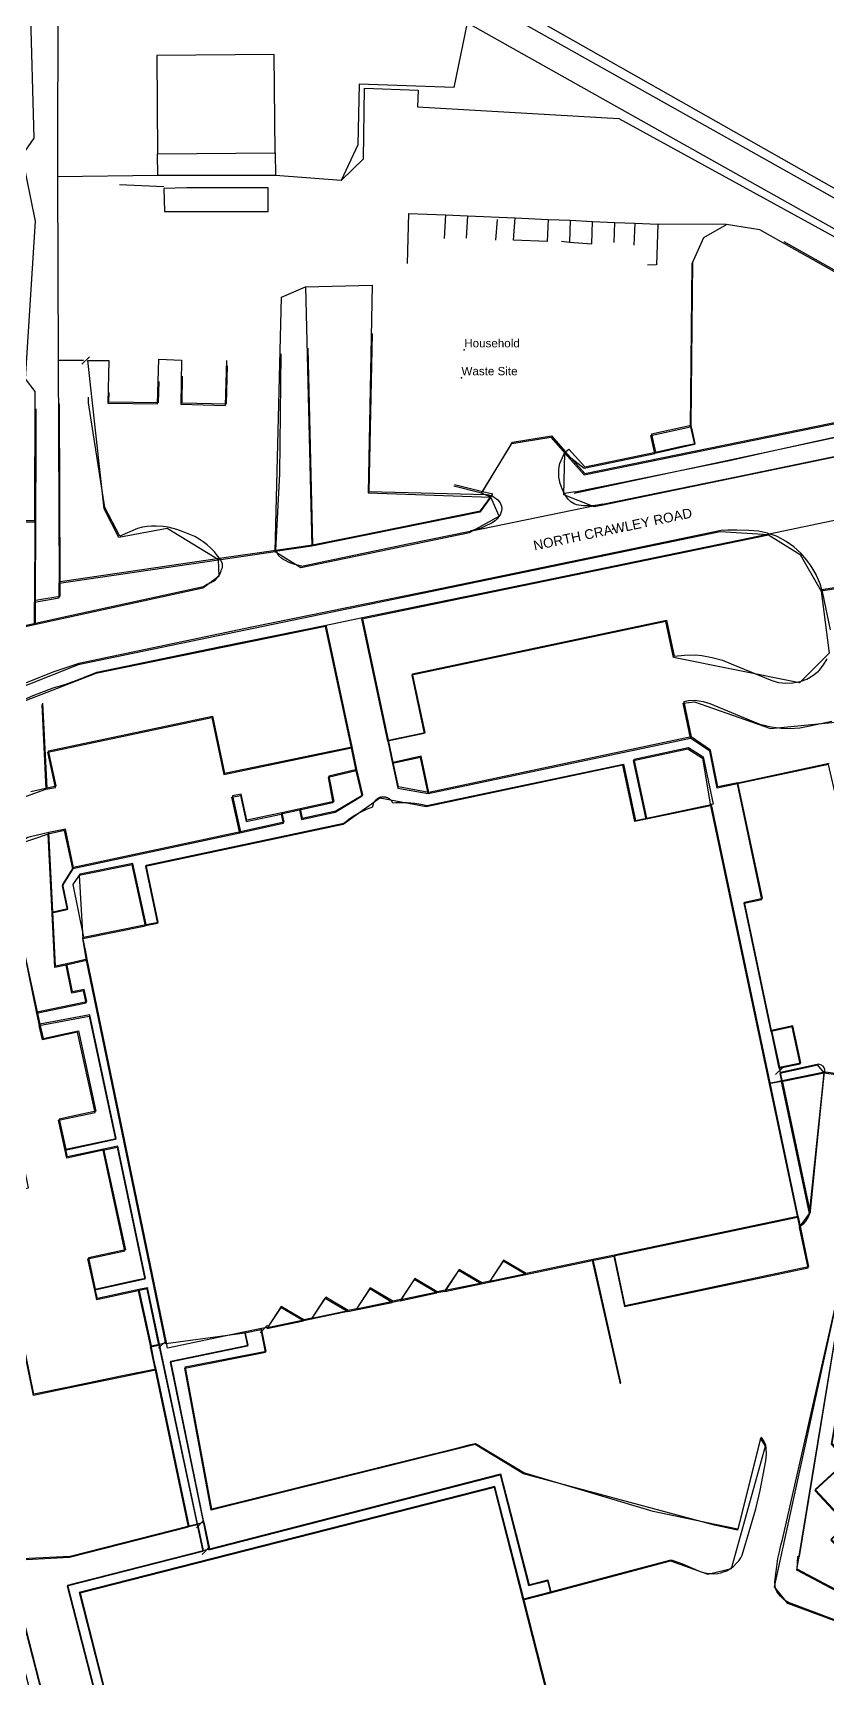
# Model space of a CAD drawing. Header units: millimetres. Extents: x 111502 to 977541, y 8702 to 1044108.
# Drawn here: x 488700.3 to 488807.8, y 243180.8 to 243403.5 of the extents above; entities that cross this region are included whole.
import ezdxf
from ezdxf.enums import TextEntityAlignment as Align

# ---------------------------------------------------------------- set-up
doc = ezdxf.new("R2010")
doc.units = ezdxf.units.MM
doc.header["$LTSCALE"] = 0.25
doc.linetypes.add('DASHED2', pattern=[9.525, 6.35, -3.175])
doc.layers.add('E HVSS As Laid HV', color=10, linetype='Continuous')
doc.layers.add('X HVSS Site Background', color=8, linetype='Continuous')
doc.styles.add('85C29BD3-77E0-4928-B775-6F', font='arial.ttf', dxfattribs={"height": 0.2})

# ---------------------------------------------------------------- blocks, each defined once
blk = doc.blocks.new('Gas OS')
at = {"layer": 'X HVSS Site Background'}
for points in [[(322.41, -116.35), (324.73, -138.6), (327.29, -191.08), (336.12, -235.94), (334, -244.33), (343.75, -242.95), (353.86, -245.69), (383.07, -260.78), (400.18, -272.9), (401.74, -273.88), (418.32, -284.56), (433.48, -287.65), (436.23, -290.74), (582.33, -372.78)], [(454.1, -187.79), (448.71, -194.83), (445.9, -205.38), (445.75, -208.28), (451.11, -214.22), (448.57, -225.17), (446.47, -251.96), (436.93, -289.3), (583.72, -372.48), (722.74, -344.15), (724.14, -333.29)], [(413.72, -411.12), (432.35, -407.14), (455.12, -402.16), (457.31, -400.55), (457.26, -398.35), (464.9, -397.24), (468.37, -399.4), (491.22, -394.65), (495.26, -392.45), (494.12, -389.9), (492.62, -391.9), (469.87, -396.5)], [(432.38, -393.22), (432.42, -375.6), (431.13, -373.87), (432.46, -352.52), (430.64, -343.65), (432.29, -341.29), (431.78, -323.32), (430.25, -321.31), (431.88, -312.49), (431.36, -301.37), (428.1, -295.98), (417.21, -289.41), (414.35, -290.04), (410.66, -287.61), (410.22, -284.86), (400.28, -278.62)], [(435.53, -295.15), (435.42, -346.51)], [(576.92, -373.96), (567.46, -368.64), (490.9, -325.68), (489.11, -334.41), (476.29, -333.99), (476.11, -342.21), (473.84, -347.01), (464.95, -346.34)], [(464.92, -343.29), (464.8, -329.94), (448.89, -330.09), (448.99, -343.42), (464.92, -343.29), (464.95, -346.34), (449.02, -346.33), (448.99, -343.42)], [(770.25, -332.96), (727.1, -343.09), (722.94, -344.12), (721.63, -347.44), (649.82, -362.21), (637.74, -364.66), (571.05, -378.23), (558.96, -380.7), (509.12, -391), (508.09, -391.2), (504, -389.58), (504.14, -383.93), (506.75, -386.88), (554.91, -377.03), (561.4, -374.41), (556.96, -368.55), (530.52, -353.7), (526.03, -352.98), (516.73, -352.94), (516.55, -358.44), (515.31, -358.48)], [(473.84, -347.01), (476.88, -344.08), (477.03, -334.53), (484.26, -334.8), (484.2, -337.03), (511.44, -338.61), (558.54, -364.42), (566.04, -372.9), (561.4, -374.41), (561.33, -377.36), (558.96, -380.7)], [(449.02, -346.33), (435.42, -346.51), (435.53, -371.37)], [(449.83, -347.87), (443.82, -347.61)], [(482.84, -358.24), (483.03, -351.47), (487.99, -351.68), (490.97, -351.81), (497.4, -352.09), (501.89, -352.29), (501.75, -355.29), (497.2, -355.1), (497.4, -352.09)], [(487.99, -351.68), (487.8, -354.89)], [(490.97, -351.81), (490.77, -354.83)], [(494.99, -352.3), (494.77, -355.11)], [(501.89, -352.29), (504.87, -352.41), (504.78, -355.36)], [(503.68, -355.21), (504.78, -355.36), (507.79, -355.59), (507.9, -352.55), (510.9, -352.69)], [(504.87, -352.41), (507.9, -352.55)], [(510.8, -355.43), (510.9, -352.69), (513.62, -352.8), (513.46, -355.78)], [(513.62, -352.8), (516.73, -352.94)], [(521.14, -380.37), (521.37, -358.27), (522.96, -354.74), (526.03, -352.98)], [(469.03, -361.41), (469.87, -396.5), (464.9, -397.24), (465.78, -362.8), (469.03, -361.41), (478.06, -361.21), (477.51, -389.3), (494.12, -389.9), (492.87, -389.33), (489.11, -388.39)], [(438.96, -371.37), (435.53, -371.37), (435.65, -401.51), (457.26, -398.35), (450.31, -394.15), (443.76, -395.36), (441.76, -391.46), (439.55, -371.37), (442.41, -371.37), (442.26, -377.17), (449, -377.26), (449.15, -371.22), (452.25, -371.32), (452.15, -377.31), (458.21, -377.46), (458.35, -371.37)], [(438.75, -371.88), (439.77, -370.87)], [(505.42, -389.34), (556.45, -378.41)], [(492.87, -389.33), (496.94, -382.61), (502.23, -381.75), (504.14, -383.93), (506.74, -385.94), (516.31, -383.96), (515.77, -381.55), (521.14, -380.37), (521.68, -382.78), (516.31, -383.96)], [(506.8, -616.07), (521.41, -604.26), (578.93, -558.11), (535.54, -535.13), (540.5, -505.06), (546.71, -468.85), (559.29, -392.98), (604.03, -383.11), (614.12, -387.21), (641.48, -406.5)], [(430.45, -404.51), (430.47, -393.21), (432.38, -393.22), (432.35, -404.08)], [(531.73, -394.99), (525.18, -394.57), (438.22, -412.58), (427.91, -416.68), (418.63, -423.22), (410.74, -432.4), (407.82, -440.54), (407, -454.02), (408.49, -461.87), (445.43, -604.54)], [(444.89, -596.49), (428.72, -533.82), (437.07, -533.39), (453.19, -529.29), (448.7, -508.07), (448.04, -504.93), (449.18, -504.69), (454.34, -528.99), (453.19, -529.29)], [(480.17, -422.94), (476.64, -406.37), (531.73, -394.99), (535.98, -397.63), (538.84, -402.59)], [(540.58, -541.97), (534.35, -539.64), (532.54, -537.4), (543.33, -487.98)], [(545.01, -401.6), (538.84, -402.59), (539.92, -411), (535.89, -415), (518.84, -411.59), (517.8, -406.72), (483.43, -413.98), (485.11, -421.9), (480.17, -422.94), (480.81, -425.96), (481.53, -429.28), (485.63, -430.02), (521.16, -422.5)], [(432.35, -407.14), (432.35, -404.08), (435.66, -403.52), (435.65, -401.51)], [(475.89, -426.94), (472.11, -427.83), (472.74, -431.27), (468.2, -432.24), (468.48, -433.52), (473.02, -432.53), (476.7, -430.34), (475.89, -426.94), (475.23, -423.84), (471.74, -407.38), (440.65, -413.78), (429.58, -418.03), (418.06, -426.6), (410.49, -437.85), (408.84, -449.69), (409.78, -458.77), (428.72, -533.82)], [(433.3, -417.96), (433.88, -429.43)], [(448.7, -508.07), (444.17, -509.01), (436.65, -510.55), (432.18, -511.48), (426.59, -484.39), (431.51, -483.37), (429.83, -475.18), (424.87, -476.21), (422.69, -465.68), (427.51, -464.68), (422.87, -440.64), (423.62, -436.37), (426.74, -432), (433.88, -429.43), (435.15, -429.17), (434.14, -424.41), (456.32, -419.72), (457.95, -427.43), (475.23, -423.84)], [(485.63, -430.02), (484.58, -425.13), (480.81, -425.96)], [(523.87, -431.66), (515.13, -433.49), (513.42, -425.54), (520.8, -423.94), (522.76, -425.21), (523.87, -431.66), (531.81, -469.29)], [(515.13, -433.49), (513.62, -433.81), (511.97, -426.18), (485.38, -431.81), (479.11, -430.65), (474.11, -434.2), (447.35, -439.87), (448.99, -447.58), (447.36, -447.91), (445.57, -439.65), (438.36, -441.11), (438.87, -449.64), (447.36, -447.91)], [(532.06, -462.21), (533.11, -467.19), (535.99, -466.58), (534.93, -461.6), (532.06, -462.21), (528.4, -444.86), (530.82, -444.33), (527.5, -428.7)], [(460.13, -435.36), (459.07, -430.5), (460.2, -430.28), (460.99, -433.8), (465.72, -432.79), (466, -434.05), (460.13, -435.36), (437.52, -440.18), (436.07, -442.48), (436.74, -445.75), (434.72, -446.18), (434.18, -435.49)], [(468.2, -432.24), (465.72, -432.79)], [(437.52, -440.18), (436.41, -435), (434.18, -435.49), (430.21, -436.86), (428.72, -440.64), (432.62, -459.72), (439.31, -458.35), (438.98, -456.71), (437.39, -457.04), (436.6, -453.22), (435.08, -453.57), (434.72, -446.18)], [(460.8, -503.04), (450.12, -504.49), (439.39, -452.6), (438.87, -449.64)], [(439.39, -452.6), (436.6, -453.22)], [(432.62, -459.72), (432.97, -461.39)], [(441.61, -478.3), (443.51, -477.9), (447.29, -495.76), (440.49, -497.24), (439.56, -493), (444.56, -491.93), (441.61, -478.3), (436.71, -479.37), (436.48, -478.33), (435.6, -474.23), (440.54, -473.17), (438.17, -462.29), (433.41, -463.33), (432.97, -461.39), (439.74, -460.16), (443.28, -476.85), (436.48, -478.33)], [(532.68, -468.05), (533.7, -467.04)], [(537.27, -486.84), (538.92, -470.89), (539.24, -467.82), (545.39, -468.66), (546.71, -468.85)], [(535.62, -487.38), (535.92, -488.73)], [(492.81, -496.37), (489.75, -494.56), (487.88, -497.41), (492.81, -496.37), (493.9, -496.14), (498.84, -495.13), (507.86, -493.24), (510.78, -492.63)], [(498.84, -495.13), (495.77, -493.3), (493.9, -496.14)], [(507.86, -493.24), (511.62, -509.91)], [(487.88, -497.41), (486.79, -497.62), (483.74, -495.81), (481.86, -498.66), (480.77, -498.89)], [(446.38, -497.32), (440.77, -498.53), (440.49, -497.24)], [(449.18, -504.69), (447.57, -497.05), (446.38, -497.32), (448.04, -504.93)], [(474.75, -500.14), (469.82, -501.17), (471.7, -498.33), (474.75, -500.14), (475.84, -499.91), (480.77, -498.89), (477.72, -497.07), (475.84, -499.91)], [(481.86, -498.66), (486.79, -497.62)], [(469.82, -501.17), (468.73, -501.4), (465.66, -499.58), (463.79, -502.42), (468.73, -501.4)], [(462.88, -503.01), (463.89, -501.99)], [(449.14, -505.1), (450.16, -504.08)], [(545.85, -505.4), (542.41, -505.41), (540.21, -518.09), (542.3, -520.39), (537.98, -524.35), (542.28, -528.96), (540.14, -531.08), (550.56, -541.98), (552.68, -539.81), (557.48, -544.8), (559.7, -542.79), (565.02, -548.75)], [(498.51, -539.17), (494.62, -523.95), (438.5, -538.26), (454.56, -601.92), (510.88, -587.62), (507.91, -575.97), (505.13, -565.13), (503.78, -559.8), (501.27, -560.43), (500.74, -558.32), (503.23, -557.69), (502.11, -553.27), (499.55, -553.93), (499.07, -552.05), (501.62, -551.4), (498.51, -539.17), (502.2, -538.19)], [(454.34, -528.99), (455.1, -532.6), (436.75, -537.32), (453.83, -603.53), (455.76, -603.03)], [(454.26, -529.4), (455.27, -528.39)], [(455.01, -533), (456.02, -531.99)]]:
    blk.add_lwpolyline(points, dxfattribs=at)
for points in [[(460.81, -351.22), (463.96, -351.21), (463.96, -348.01), (460.81, -348.01), (452.96, -348.03), (449.84, -348.1), (449.91, -351.23), (453.15, -351.23)], [(521.16, -422.5), (520.17, -417.77), (521.71, -417.59), (531.97, -421.19), (540.73, -420.33), (542.79, -421.59), (544.18, -427.93), (542.79, -430.41), (540.95, -430.93), (539.86, -426.06), (527.5, -428.7), (524.78, -429.28), (523.75, -424.29)], [(539.24, -467.82), (538.39, -466.8), (533.27, -467.89), (533.49, -468.99), (531.81, -469.29), (535.62, -487.38), (510.78, -492.63), (512.22, -499.47), (537.07, -494.23), (535.92, -488.73), (537.27, -486.84), (533.49, -468.99)], [(524.42, -529.07), (498.52, -522.09), (491.99, -518.15), (456.26, -527.03), (452.67, -507.78), (463.62, -505.64), (463, -502.59), (460.8, -503.04), (461.16, -504.84), (450.71, -506.99), (455.2, -528.78), (455.93, -532.38), (495.37, -522.23), (499.23, -537.24), (501.78, -536.58), (502.2, -538.19), (518.46, -533.88), (523.51, -535.7), (526.69, -534.91), (531.29, -518.37), (530.62, -517.29), (527.5, -529.71)]]:
    blk.add_lwpolyline(points, close=True, dxfattribs=at)
blk = doc.blocks.new('OS MAP 060722')
at = {"layer": 'X HVSS Site Background'}
for points in [[(-8.63, 4248.94), (14.66, 4235.82), (15.51, 4235.26), (16.29, 4234.58), (16.89, 4233.91), (17.44, 4233.19), (18.58, 4231.48), (18.89, 4230.74), (19.1, 4229.97), (19.11, 4229.96)], [(-21.15, 4224.02), (-21.15, 4224.16), (-20.93, 4246.12), (-20.91, 4246.19)], [(-64.36, 4236.46), (-64.78, 4215.09), (-48.88, 4214.69), (-48.58, 4214.64), (-48.33, 4214.54), (-48.17, 4214.49)], [(-73.06, 4234.51), (-72.43, 4207.89)], [(-90.07, 4230.71), (-90.13, 4227.09), (-84.08, 4226.94), (-83.95, 4232.08)], [(-77.4, 4207.16), (-76.86, 4217.47), (-76.65, 4233.71)], [(-99.99, 4228.48), (-100.03, 4227.24), (-93.28, 4227.14), (-93.21, 4230)], [(-38.15, 4220.46), (-35.55, 4217.51), (12.61, 4227.35), (15.08, 4228.65), (19.11, 4229.96)], [(-85.03, 4206.05), (-85.28, 4206.39), (-85.68, 4206.94), (-86.18, 4207.44), (-86.68, 4207.89), (-87.23, 4208.29), (-87.78, 4208.64), (-88.38, 4208.99), (-89.03, 4209.29), (-90.18, 4209.74), (-90.78, 4209.94), (-91.98, 4210.24), (-92.63, 4210.34), (-93.58, 4210.39), (-94.23, 4210.39), (-94.83, 4210.34), (-95.43, 4210.24), (-96.13, 4210.09), (-98.53, 4209.04), (-100.53, 4212.94), (-102.78, 4227.09), (-102.77, 4227.86)], [(-109.91, 4211.18), (-109.86, 4221.41), (-109.86, 4226.27)], [(-106.73, 4226.97), (-106.64, 4202.9)], [(-36.88, 4215.04), (-15.98, 4219.29), (-10.58, 4220.49), (14.15, 4225.96)], [(-33.18, 4213.39), (-15.08, 4217.09), (16.66, 4223.67)], [(-21.15, 4224.02), (-26.52, 4222.84), (-26.29, 4221.8), (-25.99, 4220.42)], [(-25.99, 4220.42), (-22, 4221.3), (-21.04, 4221.51), (-20.62, 4221.6), (-20.89, 4222.83), (-21.15, 4224.02)], [(-49.42, 4215.06), (-45.35, 4221.77), (-40.06, 4222.63), (-38.15, 4220.46)], [(-38.29, 4214.8), (-38.43, 4215.04), (-38.63, 4215.44), (-38.78, 4215.79), (-38.88, 4216.19), (-38.98, 4216.64), (-39.08, 4217.04), (-39.08, 4217.99), (-39.03, 4218.44), (-38.93, 4218.89), (-38.78, 4219.29), (-38.38, 4220.09), (-38.15, 4220.46)], [(-38.15, 4220.46), (-37.73, 4220.83), (-35.56, 4218.45), (-25.99, 4220.42)], [(-49.42, 4215.06), (-53.18, 4216)], [(-72.43, 4207.89), (-66.13, 4209.14), (-49.68, 4212.49), (-48.17, 4214.49)], [(-48.17, 4214.49), (-48.03, 4214.44), (-47.78, 4214.29), (-47.53, 4214.09), (-47.33, 4213.94), (-47.03, 4213.54), (-46.93, 4213.34), (-46.83, 4213.09), (-46.78, 4212.79), (-46.83, 4212.49), (-46.93, 4212.19), (-47.03, 4211.94), (-47.23, 4211.64), (-47.43, 4211.39), (-47.68, 4211.14), (-48.18, 4210.79), (-49.03, 4210.39), (-49.58, 4210.14), (-50.18, 4209.99), (-51.08, 4209.74)], [(-48.17, 4214.49), (-48, 4214.71), (-49.42, 4215.06)], [(-36.88, 4215.04), (-38.29, 4214.8)], [(-34.21, 4213.18), (-34.73, 4213.14), (-35.73, 4213.14), (-36.03, 4213.19), (-36.38, 4213.24), (-36.68, 4213.29), (-36.98, 4213.44), (-37.43, 4213.69), (-37.78, 4213.99), (-38.03, 4214.34), (-38.29, 4214.8)], [(-51.08, 4209.74), (-34.21, 4213.18)], [(-33.18, 4213.39), (-34.08, 4213.19), (-34.21, 4213.18)], [(-10.58, 4209.38), (6.4, 4212.92)], [(-10.58, 4209.38), (-10.82, 4209.46), (-12.06, 4209.72), (-13.33, 4209.83), (-14.97, 4209.84), (-16.21, 4209.87), (-17.11, 4209.8), (-29.03, 4207.34), (-54.93, 4201.94), (-80.63, 4196.74), (-104.07, 4191.82), (-107.59, 4190.64), (-111.75, 4188.96), (-114.38, 4187.72), (-116.94, 4186.32), (-118.77, 4185.22), (-120.48, 4183.96), (-122.19, 4182.46), (-123.66, 4181.18)], [(-111.81, 4211.19), (-109.91, 4211.18)], [(-109.94, 4200.32), (-109.91, 4211.18)], [(-73.93, 4204.99), (-59.53, 4207.99), (-51.08, 4209.74)], [(-65.65, 4198.02), (-43.83, 4202.49), (-10.58, 4209.38)], [(-3.46, 4201.78), (-3.71, 4202.6), (-4.17, 4203.7), (-4.23, 4203.84), (-4.91, 4205), (-5.48, 4205.79), (-6.32, 4206.74), (-7.26, 4207.6), (-8.29, 4208.34), (-9.41, 4208.94), (-9.62, 4209.04), (-10.58, 4209.38)], [(-85.03, 4206.05), (-77.4, 4207.16)], [(-77.4, 4207.16), (-72.43, 4207.89)], [(-73.93, 4204.99), (-74.83, 4205.19), (-75.23, 4205.34), (-75.83, 4205.59), (-76.08, 4205.74), (-76.33, 4205.84), (-76.58, 4206.04), (-76.98, 4206.39), (-77.28, 4206.89), (-77.4, 4207.16)], [(-109.94, 4197.26), (-105.87, 4198.15), (-87.18, 4202.24), (-86.68, 4202.54), (-86.38, 4202.69), (-86.13, 4202.79), (-85.83, 4202.94), (-85.58, 4203.14), (-85.38, 4203.34), (-84.98, 4203.84), (-84.78, 4204.34), (-84.73, 4204.54), (-84.63, 4204.79), (-84.63, 4205.29), (-84.83, 4205.79), (-85.03, 4206.05)], [(-106.64, 4202.9), (-105.98, 4202.99), (-85.03, 4206.05)], [(-106.64, 4202.9), (-106.63, 4200.89), (-109.94, 4200.32)], [(2.71, 4202.76), (-3.46, 4201.78)], [(-62.14, 4181.44), (-57.19, 4182.48), (-58.87, 4190.4), (-24.5, 4197.65), (-23.47, 4192.78), (-22.04, 4192.95), (-20.59, 4192.96), (-19.72, 4192.89), (-18.3, 4192.64), (-16.91, 4192.24), (-15.72, 4191.76), (-10.24, 4189.52), (-9.31, 4189.25), (-8.35, 4189.13), (-7.38, 4189.17), (-6.42, 4189.36), (-5.51, 4189.7), (-4.67, 4190.18), (-3.92, 4190.79), (-3.84, 4190.86), (-3.22, 4191.61), (-2.73, 4192.45)], [(-2.28, 4196.35), (-3.33, 4201.31), (-3.46, 4201.78)], [(-109.94, 4197.26), (-109.94, 4200.32)], [(-112.72, 4186.37), (-110.24, 4187.48), (-107.54, 4188.53), (-105.96, 4188.98), (-104.36, 4189.55), (-101.64, 4190.62), (-85.08, 4194.04), (-70.56, 4197.01)], [(-128.57, 4193.29), (-121.19, 4194.8), (-109.94, 4197.26)], [(-70.56, 4197.01), (-65.65, 4198.02)], [(-67.07, 4180.54), (-70.56, 4197.01)], [(-62.14, 4181.44), (-65.65, 4198.02)], [(-109, 4186.44), (-108.42, 4174.97)], [(-14.82, 4175.67), (-2.45, 4178.3)], [(-2.11, 4183.97), (-5.08, 4183.34), (-6.44, 4183.07), (-7.82, 4182.96), (-8.97, 4183), (-10.34, 4183.18), (-11.68, 4183.52), (-12.7, 4183.89), (-18.6, 4186.33), (-19.48, 4186.62), (-20.4, 4186.77), (-20.6, 4186.78), (-21.53, 4186.73), (-22.14, 4186.61), (-21.15, 4181.87)], [(-108.42, 4174.97), (-107.97, 4175.07), (-107.14, 4175.23), (-108.16, 4179.98), (-85.99, 4184.67), (-84.35, 4176.96), (-69.74, 4179.99), (-67.07, 4180.54)], [(-66.41, 4177.44), (-67.07, 4180.54)], [(-61.5, 4178.42), (-62.14, 4181.44)], [(-21.15, 4181.87), (-56.67, 4174.35)], [(-27.18, 4170.88), (-28.89, 4178.84), (-21.51, 4180.43), (-19.55, 4179.17), (-18.17, 4172.78), (-18.45, 4172.71)], [(-14.82, 4175.67), (-17.53, 4175.09), (-17.54, 4175.12), (-18.55, 4180.08), (-21.15, 4181.87)], [(-94.95, 4156.47), (-93.32, 4156.8), (-94.95, 4164.52), (-68.2, 4170.18), (-67.84, 4170.48), (-67.46, 4170.76), (-67.08, 4171.03), (-66.68, 4171.28), (-66.12, 4171.6), (-65.68, 4171.83), (-65.26, 4172.01), (-65.22, 4172.03), (-64.75, 4172.22), (-64.25, 4172.38), (-64.25, 4172.42), (-64.25, 4172.48), (-64.24, 4172.54), (-64.23, 4172.6), (-64.22, 4172.66), (-64.2, 4172.72), (-64.19, 4172.77), (-64.17, 4172.83), (-64.15, 4172.88), (-64.12, 4172.94), (-64.1, 4172.99), (-64.07, 4173.04), (-64.04, 4173.09), (-64, 4173.14), (-63.97, 4173.19), (-63.93, 4173.24), (-63.89, 4173.29), (-63.85, 4173.33), (-63.81, 4173.37), (-63.77, 4173.41), (-63.72, 4173.45), (-63.68, 4173.49), (-63.63, 4173.52), (-63.58, 4173.56), (-63.53, 4173.59), (-63.48, 4173.62), (-63.43, 4173.64), (-63.37, 4173.67), (-63.32, 4173.69), (-63.26, 4173.71), (-63.2, 4173.73), (-63.14, 4173.74), (-63.08, 4173.75), (-63.02, 4173.76), (-62.96, 4173.76), (-62.9, 4173.77), (-62.84, 4173.77), (-62.79, 4173.76), (-62.73, 4173.76), (-62.67, 4173.75), (-62.61, 4173.74), (-62.55, 4173.73), (-62.49, 4173.71), (-62.44, 4173.7), (-62.38, 4173.68), (-62.33, 4173.66), (-62.27, 4173.63), (-62.22, 4173.6), (-62.16, 4173.58), (-62.11, 4173.55), (-62.06, 4173.51), (-62.01, 4173.48), (-61.97, 4173.44), (-61.92, 4173.41), (-61.88, 4173.37), (-61.84, 4173.32), (-61.79, 4173.28), (-61.76, 4173.24), (-61.72, 4173.19), (-61.68, 4173.14), (-61.65, 4173.09), (-61.62, 4173.04), (-61.57, 4172.94), (-61.13, 4172.98), (-60.58, 4173), (-60.35, 4172.99), (-59.66, 4172.98), (-59.12, 4172.95), (-58.57, 4172.89), (-58.03, 4172.81), (-57.5, 4172.7), (-56.93, 4172.57), (-30.33, 4178.19), (-28.69, 4170.56), (-27.18, 4170.88)], [(-56.67, 4174.35), (-57.73, 4179.25), (-61.5, 4178.42)], [(-56.67, 4174.35), (-60.77, 4175.11), (-61.5, 4178.42)], [(-66.41, 4177.44), (-70.2, 4176.55), (-69.56, 4173.11), (-74.1, 4172.14)], [(-74.1, 4172.14), (-73.83, 4170.87), (-69.28, 4171.85), (-65.61, 4174.04), (-66.41, 4177.44)], [(-110.14, 4092.89), (-115.73, 4119.99)], [(-110.58, 4174.49), (-109.19, 4174.79), (-108.42, 4174.97)], [(-76.58, 4171.6), (-81.32, 4170.58), (-82.1, 4174.1), (-83.24, 4173.88), (-82.18, 4169.02)], [(-10.26, 4142.14), (-13.92, 4159.49), (-11.5, 4160.03), (-14.82, 4175.67)], [(-76.58, 4171.6), (-76.31, 4170.34), (-82.18, 4169.02)], [(-74.1, 4172.14), (-76.58, 4171.6)], [(-27.18, 4170.88), (-18.45, 4172.71)], [(-18.45, 4172.71), (-10.51, 4135.06)], [(-104.78, 4164.2), (-105.89, 4169.4), (-108.12, 4168.91)], [(-108.12, 4168.91), (-110.62, 4168.36), (-110.98, 4168.23), (-111.43, 4167.99), (-111.74, 4167.81), (-111.95, 4167.66), (-112.09, 4167.54), (-112.49, 4167.05), (-112.69, 4166.77), (-112.89, 4166.39), (-113, 4166.13), (-113.18, 4165.69), (-113.28, 4165.38), (-113.45, 4164.63), (-113.5, 4164.25), (-113.59, 4163.75), (-113.6, 4163.54), (-113.6, 4163.19), (-113.58, 4162.92), (-113.48, 4162.09), (-113.3, 4161.29), (-109.69, 4144.67)], [(-107.59, 4158.21), (-108.12, 4168.91)], [(-82.18, 4169.02), (-104.78, 4164.2)], [(-107.59, 4158.21), (-105.57, 4158.64), (-106.24, 4161.91), (-104.78, 4164.2)], [(-94.95, 4156.47), (-96.74, 4164.73), (-103.95, 4163.29), (-104.87, 4161.88), (-103.44, 4154.75)], [(-105.7, 4151.17), (-107.23, 4150.82), (-107.59, 4158.21)], [(-103.44, 4154.75), (-94.95, 4156.47)], [(-102.92, 4151.79), (-103.12, 4152.77), (-103.52, 4154.73), (-103.44, 4154.75)], [(-102.92, 4151.79), (-104.11, 4151.52), (-105.7, 4151.17)], [(-92.21, 4099.87), (-102.92, 4151.79)], [(-109.69, 4144.67), (-102.99, 4146.04), (-103.33, 4147.67), (-104.92, 4147.35), (-105.7, 4151.17)], [(-109.69, 4144.67), (-109.33, 4142.99)], [(-105.83, 4126.05), (-99.03, 4127.52), (-102.57, 4144.23), (-109.33, 4142.99)], [(-109.33, 4142.99), (-108.91, 4141.06), (-106.48, 4141.59), (-104.13, 4142.09), (-101.77, 4131.22), (-105.12, 4130.49), (-106.72, 4130.14), (-105.83, 4126.05)], [(-9.2, 4137.16), (-6.33, 4137.76), (-7.38, 4142.75), (-10.26, 4142.14)], [(-10.26, 4142.14), (-9.2, 4137.16)], [(-9.06, 4136.46), (-9.2, 4137.16)], [(-3.09, 4136.52), (-3.06, 4136.83), (-3.18, 4137.17), (-3.28, 4137.3), (-3.58, 4137.49), (-3.93, 4137.55), (-4.09, 4137.52), (-9.06, 4136.46)], [(-8.83, 4135.37), (-9.06, 4136.46)], [(-8.83, 4135.37), (-3.09, 4136.52)], [(-3.4, 4133.46), (-3.09, 4136.52)], [(-3.09, 4136.52), (-2.98, 4136.54), (3.06, 4135.69)], [(-21.98, 4001.59), (-0.38, 4019.1), (7.29, 4025.43), (-1.77, 4062.35), (-7.99, 4064.7), (-8.54, 4065.01), (-8.8, 4065.26), (-9.05, 4065.55), (-9.32, 4065.85), (-9.48, 4066.06), (-9.56, 4066.19), (-9.72, 4066.55), (-9.75, 4066.66), (-9.8, 4066.93), (-9.81, 4067.51), (-9.76, 4068.2), (-9.55, 4069.57), (-9.42, 4070.65), (-9.21, 4071.54), (-9, 4072.43), (-8.81, 4073.21), (1, 4116.37), (3.06, 4135.69)], [(-10.51, 4135.06), (-10.16, 4135.1), (-8.83, 4135.37)], [(-10.51, 4135.06), (-6.7, 4116.96)], [(-8.83, 4135.37), (-5.06, 4117.5)], [(-5.06, 4117.5), (-5.04, 4117.56), (-5.02, 4117.69), (-3.4, 4133.46)], [(-100.71, 4126.07), (-105.6, 4125.01), (-105.82, 4125.99), (-105.83, 4126.05)], [(-100.71, 4126.07), (-97.75, 4112.45), (-102.76, 4111.36), (-101.84, 4107.13)], [(-101.84, 4107.13), (-96.22, 4108.35), (-95.03, 4108.61), (-98.81, 4126.48), (-100.71, 4126.07)], [(-6.7, 4116.96), (-31.16, 4111.8), (-31.55, 4111.72)], [(-6.7, 4116.96), (-6.69, 4116.9), (-6.42, 4115.62)], [(-6.42, 4115.62), (-5.87, 4116.02), (-5.59, 4116.34), (-5.25, 4116.91), (-5.06, 4117.5)], [(-6.42, 4115.62), (-5.26, 4110.11), (-30.11, 4104.87), (-31.55, 4111.72)], [(-31.55, 4111.72), (-34.47, 4111.11)], [(-49.51, 4107.98), (-52.57, 4109.79), (-54.45, 4106.95)], [(-43.49, 4109.23), (-46.55, 4111.05), (-48.43, 4108.21)], [(-48.43, 4108.21), (-43.49, 4109.23)], [(-34.47, 4111.11), (-43.49, 4109.23)], [(-34.47, 4111.11), (-30.71, 4094.44)], [(-95.94, 4107.06), (-101.56, 4105.84), (-101.84, 4107.13)], [(-93.14, 4099.68), (-94.75, 4107.32), (-94.76, 4107.31), (-95.94, 4107.06)], [(-95.94, 4107.06), (-94.28, 4099.44)], [(-61.56, 4105.47), (-64.61, 4107.29), (-66.49, 4104.44)], [(-55.54, 4106.73), (-58.59, 4108.54), (-60.47, 4105.7)], [(-54.45, 4106.95), (-55.54, 4106.73)], [(-54.45, 4106.95), (-49.51, 4107.98)], [(-48.43, 4108.21), (-49.51, 4107.98)], [(-73.6, 4102.96), (-76.66, 4104.78), (-78.54, 4101.94)], [(-67.58, 4104.22), (-70.63, 4106.03), (-72.51, 4103.19)], [(-66.49, 4104.44), (-61.56, 4105.47)], [(-60.47, 4105.7), (-61.56, 4105.47)], [(-60.47, 4105.7), (-55.54, 4106.73)], [(-78.54, 4101.94), (-73.6, 4102.96)], [(-72.51, 4103.19), (-73.6, 4102.96)], [(-72.51, 4103.19), (-67.58, 4104.22)], [(-66.49, 4104.44), (-67.58, 4104.22)], [(-81.53, 4101.31), (-92.06, 4099.12), (-92.21, 4099.87)], [(-87.14, 4075.58), (-91.48, 4096.75), (-91.61, 4097.38), (-81.16, 4099.52), (-81.53, 4101.31)], [(-17.92, 4075.27), (-26.3, 4077.01), (-43.82, 4082.26), (-50.35, 4086.19), (-51.26, 4085.97), (-52.91, 4085.56), (-86.07, 4077.32), (-89.59, 4096.26), (-89.65, 4096.59), (-78.71, 4098.73), (-79.33, 4101.77)], [(-79.33, 4101.77), (-81.53, 4101.31)], [(-78.54, 4101.94), (-79.33, 4101.77)], [(-94.28, 4099.44), (-93.14, 4099.68)], [(-93.62, 4096.29), (-93.85, 4097.36), (-94.28, 4099.42), (-94.28, 4099.44)], [(-93.14, 4099.68), (-92.21, 4099.87)], [(-87.99, 4075.36), (-93.14, 4099.68)], [(-20.95, 4000.04), (36.57, 4046.2), (-6.8, 4069.2), (-6.7, 4070.94), (-6.51, 4070.9), (-5.64, 4076.15), (-1.83, 4099.28)], [(0.08, 4098.93), (-2.13, 4086.24), (-0.03, 4083.95), (-4.36, 4079.98), (-0.06, 4075.38), (-2.19, 4073.25), (7.6, 4062.98), (8.21, 4062.34), (8.43, 4062.53), (10.34, 4064.52), (15.13, 4059.52), (17.36, 4061.52), (22.68, 4055.56)], [(-93.62, 4096.29), (-98.15, 4095.36)], [(-89.14, 4075.07), (-93.62, 4096.29)], [(-105.68, 4093.81), (-110.14, 4092.89)], [(-98.15, 4095.36), (-105.68, 4093.81)], [(-11.04, 4085.97), (-11.25, 4086.47), (-11.5, 4086.83), (-11.71, 4087.04), (-14.83, 4074.63), (-17.92, 4075.27)], [(-40.14, 4066.14), (-31.54, 4068.42), (-23.88, 4070.45), (-22.94, 4070.15), (-22.31, 4069.92), (-20.9, 4069.28), (-20.17, 4068.97), (-19.93, 4068.89), (-19.68, 4068.81), (-18.83, 4068.62), (-18.58, 4068.61), (-18.09, 4068.57), (-17.56, 4068.63), (-17.15, 4068.69), (-16.76, 4068.83), (-16.31, 4069), (-16, 4069.2), (-15.65, 4069.43), (-15.44, 4069.58), (-15.05, 4069.96), (-14.72, 4070.34), (-14.45, 4070.75), (-14.26, 4071.12), (-13.81, 4072.64), (-13.55, 4073.52), (-12.4, 4077.36), (-11.8, 4079.85), (-11.03, 4083.88), (-10.95, 4084.83), (-11, 4085.6), (-11.04, 4085.97)], [(-43.83, 4065.17), (-47.72, 4080.4), (-103.84, 4066.09)], [(-86.39, 4071.97), (-46.97, 4082.12), (-43.11, 4067.1), (-40.56, 4067.75), (-40.14, 4066.14)], [(-113.61, 4070.54), (-105.26, 4070.97), (-89.14, 4075.07)], [(-89.14, 4075.07), (-87.99, 4075.36)], [(-87.99, 4075.36), (-87.14, 4075.58)], [(-87.99, 4075.36), (-87.23, 4071.75)], [(-87.14, 4075.58), (-86.39, 4071.97)], [(-86.59, 4001.3), (-88.53, 4000.8), (-88.87, 4002.13), (-105.58, 4067.03), (-104.21, 4067.38), (-87.23, 4071.75)], [(-87.23, 4071.75), (-86.39, 4071.97)], [(-102.98, 4029.06), (-111.71, 4063.01), (-113.61, 4070.54)], [(-103.84, 4066.09), (-104.01, 4066.05), (-87.79, 4002.41), (-31.48, 4016.7), (-34.45, 4028.36)], [(-43.83, 4065.17), (-40.14, 4066.14)], [(-37.21, 4039.2), (-38.57, 4044.54), (-41.07, 4043.9), (-41.61, 4046.01), (-39.11, 4046.65), (-40.24, 4051.06), (-42.79, 4050.41), (-43.27, 4052.29), (-40.71, 4052.94), (-43.83, 4065.17)]]:
    blk.add_lwpolyline(points, dxfattribs=at)
for p in [(-51.88, 4234.27), (-52.26, 4230.49), (-31.78, 4209.99)]:
    blk.add_point(p, dxfattribs=at)
at = {"layer": 'X HVSS Site Background', "style": '85C29BD3-77E0-4928-B775-6F'}
for s, p in [('Household', (-51.88, 4234.27)), ('Waste Site', (-52.26, 4230.49))]:
    blk.add_text(s, height=1.125, dxfattribs=at).set_placement(p, align=Align.BOTTOM_LEFT)
blk.add_text('NORTH CRAWLEY ROAD', height=1.3125, rotation=11.8, dxfattribs=at).set_placement((-31.78, 4209.99), align=Align.MIDDLE_CENTER)

msp = doc.modelspace()

# ---------------------------------------------------------------- linework, layer by layer
at = {"lineweight": 0}
msp.add_circle((488727.82, 239008.33), 11388.42, dxfattribs=at)
at = {"layer": 'X HVSS Site Background', "lineweight": 0}
for p in [(488758.7, 243360.58), (488758.32, 243356.8), (488778.8, 243336.3)]:
    msp.add_point(p, dxfattribs=at)

# ---------------------------------------------------------------- block references
at = {"layer": 'E HVSS As Laid HV', "linetype": 'DASHED2', "lineweight": 0}
msp.add_blockref('OS MAP 060722', (488810.58, 239126.31), dxfattribs=at)
at = {"layer": 'X HVSS Site Background', "lineweight": 0}
msp.add_blockref('Gas OS', (488268.18, 243730.52), dxfattribs=at)

# ---------------------------------------------------------------- texts
at = {"layer": 'X HVSS Site Background', "lineweight": 0, "style": '85C29BD3-77E0-4928-B775-6F'}
for s, p in [('Household', (488758.7, 243360.58)), ('Waste Site', (488758.32, 243356.8))]:
    msp.add_text(s, height=1.125, dxfattribs=at).set_placement(p, align=Align.BOTTOM_LEFT)
msp.add_text('NORTH CRAWLEY ROAD', height=1.3125, rotation=11.8, dxfattribs=at).set_placement((488778.8, 243336.3), align=Align.MIDDLE_CENTER)

doc.saveas('drawing.dxf')
